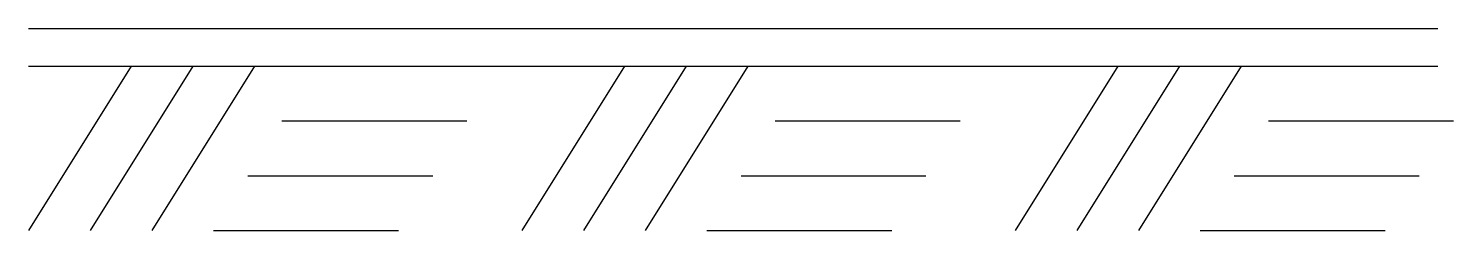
# Model space of a CAD drawing. Header units: millimetres. Extents: x 0 to 303, y -43 to 0.
import ezdxf

# ---------------------------------------------------------------- set-up
doc = ezdxf.new("R2010")
doc.units = ezdxf.units.MM
doc.header["$LTSCALE"] = 50
doc.linetypes.add('DASHED2', pattern=[9.525, 6.35, -3.175])

# ---------------------------------------------------------------- blocks, each defined once
blk = doc.blocks.new('*U2')
at = {"linetype": 'DASHED2'}
blk.add_line((0, 0.8), (30, 0.8), dxfattribs=at)
for p, q in [((0, 0), (30, 0)), ((2.187, 0), (0, -3.5)), ((0, 0), (29.199, 0)), ((3.5, 0), (1.313, -3.5)), ((4.812, 0), (2.625, -3.5)), ((12.687, 0), (10.5, -3.5)), ((14, 0), (11.813, -3.5)), ((15.312, 0), (13.125, -3.5)), ((23.187, 0), (21, -3.5)), ((24.5, 0), (22.313, -3.5)), ((25.812, 0), (23.625, -3.5)), ((5.396, -1.167), (9.333, -1.167)), ((15.896, -1.167), (19.833, -1.167)), ((26.396, -1.167), (30.333, -1.167)), ((4.667, -2.333), (8.604, -2.333)), ((15.167, -2.333), (19.104, -2.333)), ((25.667, -2.333), (29.604, -2.333)), ((3.938, -3.5), (7.875, -3.5)), ((14.438, -3.5), (18.375, -3.5)), ((24.938, -3.5), (28.875, -3.5))]:
    blk.add_line(p, q)

msp = doc.modelspace()

# ---------------------------------------------------------------- block references
at = {"xscale": 10, "yscale": 10, "zscale": 10}
msp.add_blockref('*U2', (0, -8), dxfattribs=at)

doc.saveas('drawing.dxf')
